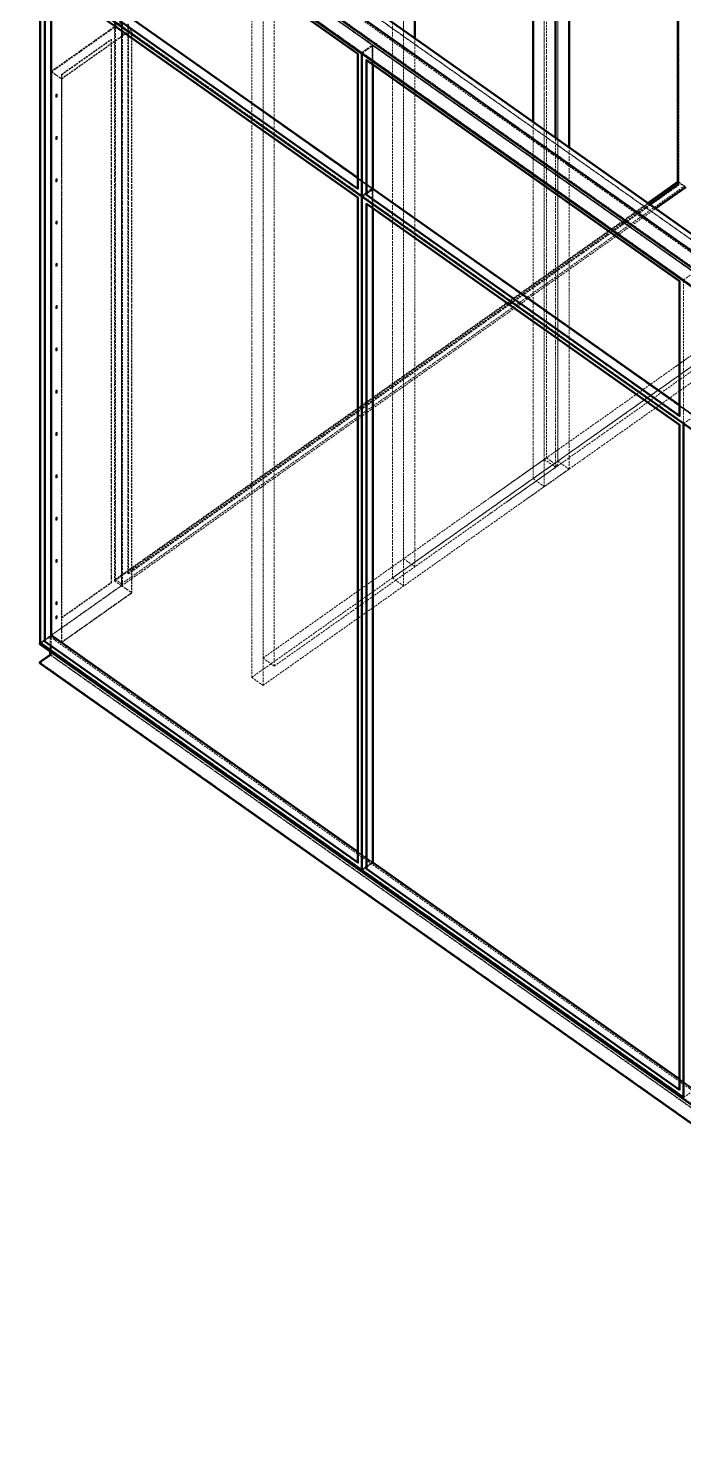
# Model space of a CAD drawing. Header units: millimetres. Extents: x 909 to 14018, y 345 to 10005.
# Drawn here: x 1117 to 2348, y 1130 to 3801 of the extents above; entities that cross this region are included whole.
import ezdxf

# ---------------------------------------------------------------- set-up
doc = ezdxf.new("R2010")
doc.units = ezdxf.units.MM
doc.linetypes.add('Hidden', pattern=[15, 5, -3, 5, -2])
for name, color, linetype, lineweight in [('Default', 7, 'Continuous', 50), ('Edges', 7, 'Hidden', 15), ('HiddenEdges', 2, 'Hidden', 15), ('HiddenSilhouettes', 2, 'Hidden', 15), ('HiddenWires', 7, 'Hidden', 15), ('Silhouettes', 7, 'Continuous', 50)]:
    doc.layers.add(name, color=color, linetype=linetype, lineweight=lineweight)

# ---------------------------------------------------------------- blocks, each defined once
blk = doc.blocks.new('Isometric')
at = {"layer": 'Edges'}
for points in [[(-689.4, 454), (-689.4, 1396.1)], [(-2319.3, 1377.4), (-70.7, -212.6)], [(-2267, 1377.4), (-70.7, -175.6)], [(-2236.7, -692.9), (-2236.7, 720.5)], [(-1472.9, 428.8), (-1472.1, 429.4)], [(-1472.9, 428.8), (-688, -126.2)], [(-760, 404.1), (-689.4, 454)], [(-2278.2, -686.6), (-2261.9, -675.1)], [(-2291, -695.3), (495, -2665.3)], [(-2279, -691.2), (-2278.2, -690.6)], [(-2279, -691.2), (-1494.1, -1246.2)], [(-2264.9, -724.2), (495, -2675.7)], [(-1472.9, -1261.2), (-1472.1, -1260.6)], [(-1472.9, -1261.2), (-688, -1816.2)]]:
    blk.add_lwpolyline(points, dxfattribs=at)
for points in [[(-2319.3, 1424.8, 0), (-70.7, -165.2, 0)], [(-992.8, 568.7, 0), (-992.8, 1181.6, 0)], [(-1026.4, 592.4, 0), (-1026.4, 1157.9, 0)], [(-2279, 998.8, 0), (-1494.1, 443.8, 0)], [(-2279, -691.2, 0), (-2279, 977.6, 0)], [(-1378.9, 841.7, 0), (-1378.9, 908.6, 0)], [(-1456.6, 881.7, 0), (-650.5, 311.7, 0)], [(-1472.9, 428.8, 0), (-1472.9, 768.2, 0)], [(-2261.9, 738.3, 0), (-2236.7, 720.5, 0)], [(-1472.1, 433.4, 0), (-1455.8, 444.9, 0)], [(-691.6, 455.5, 0), (-689.4, 454, 0)], [(-1472.9, -1261.2, 0), (-1472.9, 407.6, 0)], [(-677.4, -144.3, 0), (-677.4, 214.3, 0)], [(-2291, -742.7, 0), (495, -2712.7, 0)], [(-1472.1, -1256.6, 0), (-1455.8, -1245.1, 0)]]:
    blk.add_polyline3d(points, dxfattribs=at)
at = {"layer": 'HiddenEdges'}
for points in [[(-2262.7, 1375.3), (-70.7, -174.7)], [(-2278.2, 1338.8), (-1493.3, 783.8)], [(-2262.7, -675.3), (-2262.7, 1014.7)], [(-2262.7, 1014.7), (-1456.6, 444.7)], [(-2261.9, -675.6), (-2261.9, 1014.4)], [(-1731.4, -800.6), (-1731.4, 1023.7)], [(-2278.2, 978.2), (-1493.3, 423.2)], [(-2101.5, -535), (-2101.5, 874.9)], [(-2086, -550.7), (-2086, 861.9)], [(-2070.4, -519.5), (-2070.4, 859.4)], [(-1454.9, 880.8), (-650.5, 312)], [(-1435.4, 880.8), (-650.5, 325.8)], [(-2236.7, 720.5), (-2059.9, 845.5)], [(-2236.7, 731.3), (-2112, 819.5)], [(-2060.8, -568.5), (-2060.8, 844.1)], [(-1454.9, 854.8), (-650.5, 286)], [(-1378.9, -551.3), (-1378.9, 841.7)], [(-1494.1, 783.2), (-1493.3, 783.8)], [(-1456.6, 804.5), (-650.5, 234.5)], [(-1455.8, 803.9), (-651.4, 235.1)], [(-1472.1, 768.8), (-687.2, 213.8)], [(-2262.7, 738.9), (-2261.9, 738.3)], [(-2236.7, -630.9), (-2236.7, 731.3)], [(-2236.7, 731.3), (-2235.9, 730.7)], [(-2250.7, 679.4), (-2250.7, 675.8)], [(-2250.5, 680.2), (-2250, 681.1)], [(-2250, 681.1), (-2249.3, 681.8)], [(-2249.3, 681.8), (-2248.6, 682.1)], [(-2249.3, 681.8), (-2248.5, 681.2)], [(-2248.6, 682.1), (-2248.1, 682)], [(-2248.6, 682.1), (-2247.8, 681.5)], [(-2247.2, 681.4), (-2247, 680.8)], [(-2247.2, 676.4), (-2247, 677.2)], [(-2247, 677.2), (-2247, 678.7)], [(-2250.7, 675.8), (-2250.5, 675.3)], [(-2250, 675.1), (-2249.2, 674.5)], [(-2249.3, 675.4), (-2248.5, 674.8)], [(-2249.2, 674.5), (-2248.5, 674.8)], [(-2248.5, 674.8), (-2247.8, 675.5)], [(-2247.8, 675.5), (-2247.2, 676.4)], [(-2250.7, 573.3), (-2250.7, 569.8)], [(-2250.5, 574.2), (-2250, 575)], [(-2250, 575), (-2249.3, 575.7)], [(-2249.3, 575.7), (-2248.6, 576)], [(-2249.3, 575.7), (-2248.5, 575.1)], [(-2248.6, 576), (-2247.8, 575.4)], [(-2247.8, 569.5), (-2247.2, 570.3)], [(-2247.2, 575.3), (-2247, 574.7)], [(-2247.2, 570.3), (-2247, 571.2)], [(-2247, 574.7), (-2247, 571.2)], [(-2250.7, 569.8), (-2250.5, 569.2)], [(-2250, 569.1), (-2249.2, 568.5)], [(-2249.7, 568.6), (-2249.2, 568.5)], [(-2249.3, 569.4), (-2248.5, 568.8)], [(-2249.2, 568.5), (-2248.5, 568.8)], [(-2248.5, 568.8), (-2247.8, 569.5)], [(-992.8, -250.1), (-992.8, 568.7)], [(-2250.7, 467.3), (-2250.7, 463.7)], [(-2250.7, 463.7), (-2250.5, 463.1)], [(-2250.5, 468.1), (-2250, 469)], [(-2249.3, 469.7), (-2248.6, 470)], [(-2249.3, 469.7), (-2248.5, 469.1)], [(-2249.3, 463.3), (-2248.5, 462.7)], [(-2248.6, 470), (-2247.8, 469.4)], [(-2248.5, 462.7), (-2247.8, 463.4)], [(-2247.2, 469.2), (-2247, 468.7)], [(-2247.2, 464.3), (-2247, 465.1)], [(-2247, 468.7), (-2247, 465.1)], [(-2249.7, 462.5), (-2249.2, 462.4)], [(-2249.2, 462.4), (-2248.5, 462.7)], [(-2103.6, -538.7), (-689.4, 461.3)], [(-1457.5, -1243.9), (-1457.5, 444.4)], [(-1456.6, 443.8), (-1455.8, 444.4)], [(-1455.8, -1245.6), (-1455.8, 444.4)], [(-1455.8, 444.4), (-649.7, -125.6)], [(-691.6, 462), (-676, 451)], [(-689.4, 461.3), (-671.8, 448.8)], [(-2068.3, -521), (-760, 404.1)], [(-1494.1, 422.6), (-1493.3, 423.2)], [(-1493.3, -1245.6), (-1493.3, 423.2)], [(-1481.8, 424.8), (-677.4, -144)], [(-2250.7, 361.2), (-2250.7, 357.7)], [(-2250.7, 357.7), (-2250.5, 357.1)], [(-2250.5, 362), (-2250, 362.9)], [(-2250, 356.9), (-2249.2, 356.3)], [(-2249.3, 363.6), (-2248.6, 363.9)], [(-2249.3, 363.6), (-2248.5, 363)], [(-2249.3, 357.2), (-2248.5, 356.6)], [(-2248.6, 363.9), (-2247.8, 363.3)], [(-2248.6, 363.9), (-2248.1, 363.8)], [(-2248.5, 356.6), (-2247.8, 357.3)], [(-2247.2, 363.2), (-2247, 362.6)], [(-2247.2, 358.2), (-2247, 359.1)], [(-2247, 362.6), (-2247, 359.1)], [(-2250.7, 255.1), (-2250.7, 251.6)], [(-2250.7, 251.6), (-2250.5, 251)], [(-2250.5, 256), (-2250, 256.8)], [(-2250, 250.9), (-2249.2, 250.3)], [(-2249.7, 250.4), (-2249.2, 250.3)], [(-2249.3, 257.5), (-2248.6, 257.8)], [(-2249.3, 257.5), (-2248.5, 256.9)], [(-2249.3, 251.2), (-2248.5, 250.6)], [(-2249.2, 250.3), (-2248.5, 250.6)], [(-2248.6, 257.8), (-2247.8, 257.2)], [(-2248.6, 257.8), (-2248.1, 257.7)], [(-2248.5, 250.6), (-2247.8, 251.3)], [(-2247.8, 251.3), (-2247.2, 252.1)], [(-2247.2, 252.1), (-2247, 253)], [(-2247, 256.5), (-2247, 254.5)], [(-688, 213.2), (-687.2, 213.8)], [(-677.4, 216.3), (-97.6, -193.7)], [(-2250.7, 149.1), (-2250.7, 145.5)], [(-2250.5, 149.9), (-2250, 150.8)], [(-2250, 144.8), (-2249.2, 144.2)], [(-2249.7, 144.3), (-2249.2, 144.2)], [(-2249.3, 151.5), (-2248.6, 151.8)], [(-2249.3, 151.5), (-2248.5, 150.9)], [(-2249.3, 145.1), (-2248.5, 144.5)], [(-2249.2, 144.2), (-2248.5, 144.5)], [(-2248.6, 151.8), (-2247.8, 151.2)], [(-2248.5, 144.5), (-2247.8, 145.2)], [(-2247.8, 145.2), (-2247.2, 146.1)], [(-2247.2, 151), (-2247, 150.5)], [(-2247.2, 146.1), (-2247, 146.9)], [(-2247, 150.5), (-2247, 146.9)], [(-2250.7, 43), (-2250.7, 39.5)], [(-2250.7, 39.5), (-2250.5, 38.9)], [(-2250.5, 43.8), (-2250, 44.7)], [(-2250.5, 43.8), (-2249.7, 43.2)], [(-2250, 44.7), (-2249.2, 44.1)], [(-2250, 38.7), (-2249.2, 38.1)], [(-2249.3, 45.4), (-2248.6, 45.7)], [(-2249.2, 38.1), (-2248.5, 38.4)], [(-2248.6, 45.7), (-2247.8, 45.1)], [(-2248.6, 45.7), (-2248.1, 45.6)], [(-2248.6, 39.7), (-2247.8, 39.1)], [(-2248.5, 38.4), (-2247.8, 39.1)], [(-2248.1, 40.6), (-2247.2, 40)], [(-2247.8, 39.1), (-2247.2, 40)], [(-2247.2, 45), (-2247, 44.4)], [(-2247.2, 40), (-2247, 40.9)], [(-2247, 44.4), (-2247, 40.9)], [(-2250.7, -63.1), (-2250.7, -66.6)], [(-2250.7, -66.6), (-2250.5, -67.2)], [(-2250.5, -62.2), (-2250, -61.4)], [(-2250.5, -62.2), (-2249.7, -62.8)], [(-2250, -61.4), (-2249.2, -62)], [(-2250, -67.3), (-2249.2, -67.9)], [(-2249.3, -60.7), (-2248.6, -60.4)], [(-2249.2, -67.9), (-2248.5, -67.6)], [(-2248.6, -60.4), (-2247.8, -61)], [(-2248.6, -66.3), (-2247.8, -66.9)], [(-2248.5, -67.6), (-2247.8, -66.9)], [(-2248.1, -65.5), (-2247.2, -66.1)], [(-2247.8, -66.9), (-2247.2, -66.1)], [(-2247.2, -61.1), (-2247, -61.7)], [(-2247.2, -66.1), (-2247, -65.2)], [(-2247, -61.7), (-2247, -65.2)], [(-2250.7, -169.1), (-2250.7, -172.7)], [(-2250.7, -172.7), (-2250.5, -173.3)], [(-2250.5, -168.3), (-2250, -167.4)], [(-2250.5, -168.3), (-2249.7, -168.9)], [(-2250, -167.4), (-2249.2, -168)], [(-2250, -173.4), (-2249.2, -174)], [(-2249.3, -166.7), (-2248.6, -166.4)], [(-2249.2, -174), (-2248.5, -173.7)], [(-2248.6, -166.4), (-2247.8, -167)], [(-2248.6, -172.4), (-2247.8, -173)], [(-2248.5, -173.7), (-2247.8, -173)], [(-2248.1, -171.5), (-2247.2, -172.1)], [(-2247.8, -173), (-2247.2, -172.1)], [(-2247.2, -167.2), (-2247, -167.7)], [(-2247.2, -172.1), (-2247, -171.3)], [(-2247, -171.3), (-2247, -167.7)], [(-1159.7, -368.1), (-869.7, -163.1)], [(-1759.6, -780.6), (-992.8, -238.3)], [(-1021.1, -230.1), (-992.8, -250.1)], [(-2250.7, -275.2), (-2250.7, -278.7)], [(-2250.5, -274.4), (-2250, -273.5)], [(-2250.5, -274.4), (-2249.7, -275)], [(-2250, -273.5), (-2249.2, -274.1)], [(-2250, -279.5), (-2249.2, -280.1)], [(-2249.3, -272.8), (-2248.6, -272.5)], [(-2249.2, -280.1), (-2248.5, -279.8)], [(-2248.6, -272.5), (-2247.8, -273.1)], [(-2248.6, -278.5), (-2247.8, -279.1)], [(-2248.5, -279.8), (-2247.8, -279.1)], [(-2248.1, -277.6), (-2247.2, -278.2)], [(-2247.8, -279.1), (-2247.2, -278.2)], [(-2247.2, -273.2), (-2247, -273.8)], [(-2247.2, -278.2), (-2247, -277.3)], [(-2247, -273.8), (-2247, -277.3)], [(-1119.1, -339.4), (-992.8, -250.1)], [(-2250.7, -381.3), (-2250.7, -384.8)], [(-2250.7, -384.8), (-2250.5, -385.4)], [(-2250.5, -380.4), (-2250, -379.6)], [(-2250.5, -380.4), (-2249.7, -381)], [(-2250, -385.5), (-2249.2, -386.1)], [(-2249.3, -378.9), (-2248.6, -378.6)], [(-2249.3, -385.2), (-2248.5, -385.8)], [(-2248.6, -378.6), (-2248.1, -378.7)], [(-2248.6, -378.6), (-2247.8, -379.2)], [(-2248.5, -385.8), (-2247.8, -385.1)], [(-2247.8, -385.1), (-2247.2, -384.3)], [(-2247.2, -379.3), (-2247, -379.9)], [(-2247.2, -384.3), (-2247, -383.4)], [(-2247, -379.9), (-2247, -383.4)], [(-1703.1, -752.3), (-1159.7, -368.1)], [(-2250.7, -487.3), (-2250.7, -490.9)], [(-2250.7, -490.9), (-2250.5, -491.4)], [(-2250.5, -486.5), (-2250, -485.6)], [(-2250.5, -486.5), (-2249.7, -487.1)], [(-2249.3, -484.9), (-2248.6, -484.6)], [(-2249.2, -492.2), (-2248.5, -491.9)], [(-2248.6, -484.6), (-2247.8, -485.2)], [(-2248.1, -489.7), (-2247.2, -490.3)], [(-2247.2, -490.3), (-2247, -489.5)], [(-2247, -485.9), (-2247, -489.5)], [(-2261, -674.5), (-2086, -550.7)], [(-2235.9, -631.5), (-2111.1, -543.3)], [(-2235.9, -692.3), (-2060.8, -568.5)], [(-2086, -550.7), (-2060.8, -568.5)], [(-2250.7, -593.4), (-2250.7, -596.9)], [(-2250.7, -596.9), (-2250.5, -597.5)], [(-2250.5, -592.6), (-2250, -591.7)], [(-2250, -591.7), (-2249.3, -591)], [(-2249.3, -591), (-2248.6, -590.7)], [(-2249.3, -597.4), (-2248.5, -598)], [(-2249.2, -598.3), (-2248.5, -598)], [(-2248.6, -590.7), (-2248.1, -590.8)], [(-2248.5, -598), (-2247.8, -597.3)], [(-2247.2, -596.4), (-2247, -595.5)], [(-2247, -595.5), (-2247, -592)], [(-2250.7, -628.8), (-2250.7, -632.3)], [(-2250.7, -632.3), (-2250.5, -632.9)], [(-2250.5, -627.9), (-2250, -627)], [(-2250, -627), (-2249.2, -627.6)], [(-2249.7, -633.5), (-2249.2, -633.6)], [(-2249.2, -633.6), (-2248.5, -633.3)], [(-2248.5, -633.3), (-2247.8, -632.6)], [(-2248.1, -631.1), (-2247.2, -631.7)], [(-2247.8, -632.6), (-2247.2, -631.7)], [(-2247.2, -631.7), (-2247, -630.9)], [(-2247, -627.4), (-2247, -630.9)], [(-2262.7, -676.2), (-2261.9, -675.6)], [(-2261.9, -675.6), (-1455.8, -1245.6)], [(-2291, -697.4), (-2264.9, -678.9)], [(-2287.9, -693.5), (-2278.2, -686.6)], [(-2291, -744.8), (-2262.7, -724.8)], [(-2262.7, -724.8), (495, -2674.8)], [(-1456.6, -1245.3), (-650.5, -1815.3)], [(-1456.6, -1246.2), (-1455.8, -1245.6)]]:
    blk.add_lwpolyline(points, dxfattribs=at)
for points in [[(-689.4, 461.3, 0), (-689.4, 1875.6, 0)], [(-992.8, -238.3, 0), (-992.8, 1586, 0)], [(-1026.4, -233.8, 0), (-1026.4, 1534, 0)], [(-2289.6, 1356.3, 0), (-1483.5, 786.3, 0)], [(-2287.9, 1355.5, 0), (-1483.5, 786.7, 0)], [(-2262.7, 1374.5, 0), (-1456.6, 804.5, 0)], [(-2261.9, 1373.9, 0), (-1457.5, 805.1, 0)], [(-1378.9, -483.1, 0), (-1378.9, 1284.7, 0)], [(-1731.4, -732.3, 0), (-1731.4, 1035.5, 0)], [(-2262.7, 1013.8, 0), (-1456.6, 443.8, 0)], [(-2261.9, 1013.2, 0), (-1457.5, 444.4, 0)], [(-2287.9, 994.8, 0), (-1483.5, 426, 0)], [(-2086, -550.3, 0), (-2086, 863.9, 0)], [(-2086, -546, 0), (-2086, 863.9, 0)], [(-2111.1, -543.3, 0), (-2111.1, 818.9, 0)], [(-1493.3, 444.4, 0), (-1493.3, 783.8, 0)], [(-1483.5, 786.7, 0), (-1457.5, 805.1, 0)], [(-1483.5, 427.7, 0), (-1483.5, 786.7, 0)], [(-1483.5, 786.3, 0), (-677.4, 216.3, 0)], [(-1481.8, 785.5, 0), (-677.4, 216.7, 0)], [(-1457.5, 446.1, 0), (-1457.5, 805.1, 0)], [(-1456.6, 444.7, 0), (-1456.6, 805.3, 0)], [(-1456.6, 443.8, 0), (-1456.6, 804.5, 0)], [(-2261, 738.1, 0), (-2235.9, 720.3, 0)], [(-2250.7, 679.4, 0), (-2250.5, 680.2, 0)], [(-2247, 680.8, 0), (-2247, 678.7, 0)], [(-2249.7, 674.7, 0), (-2249.2, 674.5, 0)], [(-2250.7, 573.3, 0), (-2250.5, 574.2, 0)], [(-2248.6, 576, 0), (-2248.1, 575.9, 0)], [(-1026.4, -302.1, 0), (-1026.4, 592.4, 0)], [(-2250.7, 467.3, 0), (-2250.5, 468.1, 0)], [(-2250, 469, 0), (-2249.3, 469.7, 0)], [(-2248.6, 470, 0), (-2248.1, 469.8, 0)], [(-2247.8, 463.4, 0), (-2247.2, 464.3, 0)], [(-2250, 463, 0), (-2249.2, 462.4, 0)], [(-1483.5, 426, 0), (-1457.5, 444.4, 0)], [(-1481.8, 426.5, 0), (-1472.1, 433.4, 0)], [(-1456.6, 444.7, 0), (-650.5, -125.3, 0)], [(-1455.8, 443.2, 0), (-651.4, -125.6, 0)], [(-1483.5, -1262.3, 0), (-1483.5, 426, 0)], [(-1472.1, 408.2, 0), (-687.2, -146.8, 0)], [(-2250.7, 361.2, 0), (-2250.5, 362, 0)], [(-2250, 362.9, 0), (-2249.3, 363.6, 0)], [(-2249.7, 356.5, 0), (-2249.2, 356.3, 0)], [(-2249.2, 356.3, 0), (-2248.5, 356.6, 0)], [(-2247.8, 357.3, 0), (-2247.2, 358.2, 0)], [(-2250.7, 255.1, 0), (-2250.5, 256, 0)], [(-2250, 256.8, 0), (-2249.3, 257.5, 0)], [(-2247.2, 257.1, 0), (-2247, 256.5, 0)], [(-2247, 253, 0), (-2247, 254.5, 0)], [(-1054.6, -282.1, 0), (-287.8, 260.2, 0)], [(-687.2, -125.6, 0), (-687.2, 213.8, 0)], [(-677.4, 214.3, 0), (-677.4, 216.3, 0)], [(-2250.7, 149.1, 0), (-2250.5, 149.9, 0)], [(-2250.7, 145.5, 0), (-2250.5, 144.9, 0)], [(-2250, 150.8, 0), (-2249.3, 151.5, 0)], [(-2248.6, 151.8, 0), (-2248.1, 151.6, 0)], [(-869.7, -163.1, 0), (-413.9, 159.3, 0)], [(-2250.7, 43, 0), (-2250.5, 43.8, 0)], [(-2250, 44.7, 0), (-2249.3, 45.4, 0)], [(-2249.7, 38.3, 0), (-2249.2, 38.1, 0)], [(-1407.1, -531.3, 0), (-640.3, 10.9, 0)], [(-2250.7, -63.1, 0), (-2250.5, -62.2, 0)], [(-2250, -61.4, 0), (-2249.3, -60.7, 0)], [(-2249.7, -67.8, 0), (-2249.2, -67.9, 0)], [(-2248.6, -60.4, 0), (-2248.1, -60.5, 0)], [(-2250.7, -169.1, 0), (-2250.5, -168.3, 0)], [(-2250, -167.4, 0), (-2249.3, -166.7, 0)], [(-2249.7, -173.9, 0), (-2249.2, -174, 0)], [(-2248.6, -166.4, 0), (-2248.1, -166.6, 0)], [(-688, -147.4, 0), (-687.2, -146.8, 0)], [(-687.2, -1815.6, 0), (-687.2, -146.8, 0)], [(-992.8, -238.3, 0), (-964.5, -258.3, 0)], [(-2250.7, -275.2, 0), (-2250.5, -274.4, 0)], [(-2250.7, -278.7, 0), (-2250.5, -279.3, 0)], [(-2250, -273.5, 0), (-2249.3, -272.8, 0)], [(-2249.7, -279.9, 0), (-2249.2, -280.1, 0)], [(-2248.6, -272.5, 0), (-2248.1, -272.6, 0)], [(-2250.7, -381.3, 0), (-2250.5, -380.4, 0)], [(-2250, -379.6, 0), (-2249.3, -378.9, 0)], [(-2249.7, -386, 0), (-2249.2, -386.1, 0)], [(-2249.3, -378.9, 0), (-2248.5, -379.5, 0)], [(-2249.2, -386.1, 0), (-2248.5, -385.8, 0)], [(-2250.7, -487.3, 0), (-2250.5, -486.5, 0)], [(-2250, -485.6, 0), (-2249.3, -484.9, 0)], [(-2249.7, -492, 0), (-2249.2, -492.2, 0)], [(-2248.6, -484.6, 0), (-2248.1, -484.8, 0)], [(-2248.5, -491.9, 0), (-2247.8, -491.2, 0)], [(-2247.8, -491.2, 0), (-2247.2, -490.3, 0)], [(-2247.2, -485.4, 0), (-2247, -485.9, 0)], [(-2086, -551.2, 0), (-2086, -509, 0)], [(-2262.7, -675.3, 0), (-2086, -550.3, 0)], [(-2112, -542.7, 0), (-2111.1, -543.3, 0)], [(-2086, -550.3, 0), (-2059.9, -568.7, 0)], [(-2250.7, -593.4, 0), (-2250.5, -592.6, 0)], [(-2249.7, -598.1, 0), (-2249.2, -598.3, 0)], [(-2249.3, -591, 0), (-2248.5, -591.6, 0)], [(-2247.8, -597.3, 0), (-2247.2, -596.4, 0)], [(-2247.2, -591.4, 0), (-2247, -592, 0)], [(-2250.7, -628.8, 0), (-2250.5, -627.9, 0)], [(-2250, -627, 0), (-2249.3, -626.3, 0)], [(-2250, -633, 0), (-2249.2, -633.6, 0)], [(-2249.3, -626.3, 0), (-2248.6, -626, 0)], [(-2248.6, -626, 0), (-2248.1, -626.2, 0)], [(-2247.2, -626.8, 0), (-2247, -627.4, 0)], [(-2262.7, -724.8, 0), (-2262.7, -675.3, 0)], [(-2236.7, -693.7, 0), (-2236.7, -692.9, 0)], [(-1456.6, -1246.2, 0), (-1456.6, -1187.7, 0)], [(-1455.8, -1245.6, 0), (-649.7, -1815.6, 0)], [(-1481.8, -1263.5, 0), (-1472.1, -1256.6, 0)]]:
    blk.add_polyline3d(points, dxfattribs=at)
at = {"layer": 'HiddenSilhouettes'}
for points in [[(-2267, 1422.7), (-70.7, -130.3)], [(-2262.7, -676.2), (-2262.7, 1013.8)], [(-2261.9, 1014.4), (-1455.8, 444.4)], [(-2287.9, 996.5), (-1483.5, 427.7)], [(-2262.7, 738.9), (-2086, 863.9)], [(-2261, 738.1), (-2086, 861.9)], [(-2086, 861.9), (-2060.8, 844.1)], [(-2068.3, -521), (-2068.3, 857.9)], [(-1407.1, -531.3), (-1407.1, 861.7)], [(-2112, -542.7), (-2112, 819.5)], [(-2112, 819.5), (-2111.1, 818.9)], [(-2059.9, -568.7), (-2059.9, 845.5)], [(-1350.6, -503.1), (-1350.6, 821.7)], [(-2235.9, 730.7), (-2111.1, 818.9)], [(-1481.8, 785.5), (-1455.8, 803.9)], [(-1456.6, 804.5), (-1455.8, 805.1)], [(-1455.8, 805.1), (-649.7, 235.1)], [(-1472.9, 768.2), (-1472.1, 768.8)], [(-2261, -674.5), (-2261, 738.1)], [(-2249.9, 678.8), (-2249.7, 679.6)], [(-2249.9, 678.7), (-2249.9, 675.2)], [(-2249.7, 679.6), (-2249.2, 680.5)], [(-2249.2, 680.5), (-2248.5, 681.2)], [(-2248.5, 681.2), (-2247.8, 681.5)], [(-2248.1, 682), (-2247.2, 681.4)], [(-2248.1, 677), (-2247.9, 677.8)], [(-2247.9, 681.4), (-2247.9, 678.7)], [(-2247.9, 677.8), (-2247.9, 678.7)], [(-2247.8, 681.5), (-2247.2, 681.4)], [(-2250.5, 675.3), (-2250, 675.1)], [(-2250.5, 675.3), (-2249.7, 674.7)], [(-2250, 675.1), (-2249.3, 675.4)], [(-2249.9, 675.2), (-2249.7, 674.7)], [(-2249.3, 675.4), (-2248.6, 676.1)], [(-1054.6, -282.1), (-1054.6, 612.4)], [(-2249.9, 572.7), (-2249.7, 573.6)], [(-2249.9, 572.7), (-2249.9, 569.2)], [(-2249.3, 569.4), (-2248.6, 570.1)], [(-2249.2, 574.4), (-2248.5, 575.1)], [(-2248.6, 570.1), (-2248.1, 570.9)], [(-2248.5, 575.1), (-2247.8, 575.4)], [(-2248.1, 575.9), (-2247.2, 575.3)], [(-2248.1, 575.9), (-2247.9, 575.3)], [(-2248.1, 570.9), (-2247.9, 571.8)], [(-2247.9, 575.3), (-2247.9, 571.8)], [(-2247.8, 575.4), (-2247.2, 575.3)], [(-998.1, -253.8), (-998.1, 572.4)], [(-2250.5, 569.2), (-2250, 569.1)], [(-2250.5, 569.2), (-2249.7, 568.6)], [(-2250, 569.1), (-2249.3, 569.4)], [(-2250.5, 463.1), (-2250, 463)], [(-2250.5, 463.1), (-2249.7, 462.5)], [(-2250, 463), (-2249.3, 463.3)], [(-2249.9, 466.7), (-2249.7, 467.5)], [(-2249.9, 466.7), (-2249.9, 463.1)], [(-2249.9, 463.1), (-2249.7, 462.5)], [(-2249.7, 467.5), (-2249.2, 468.4)], [(-2249.3, 463.3), (-2248.6, 464)], [(-2249.2, 468.4), (-2248.5, 469.1)], [(-2248.6, 464), (-2248.1, 464.9)], [(-2248.5, 469.1), (-2247.8, 469.4)], [(-2248.1, 469.8), (-2247.9, 469.3)], [(-2248.1, 469.8), (-2247.2, 469.2)], [(-2248.1, 464.9), (-2247.9, 465.7)], [(-2247.9, 469.3), (-2247.9, 465.7)], [(-1494.1, 472), (-1457.5, 446.1)], [(-2086, -546), (-676, 451)], [(-1494.1, 445), (-1493.3, 444.4)], [(-1494.1, 443.8), (-1493.3, 444.4)], [(-1483.5, 425.7), (-1456.6, 444.7)], [(-1481.8, 424.8), (-1455.8, 443.2)], [(-1456.6, -1245.3), (-1456.6, 444.7)], [(-1456.6, 443.8), (-650.5, -126.2)], [(-1739.5, -306.2), (-747.5, 395.3)], [(-1481.8, 426.5), (-677.4, -142.3)], [(-1481.8, -1263.5), (-1481.8, 424.8)], [(-1472.9, 407.6), (-1472.1, 408.2)], [(-2250.5, 357.1), (-2249.7, 356.5)], [(-2250, 356.9), (-2249.3, 357.2)], [(-2249.9, 360.6), (-2249.7, 361.4)], [(-2249.9, 360.6), (-2249.9, 357.1)], [(-2249.9, 357.1), (-2249.7, 356.5)], [(-2249.7, 361.4), (-2249.2, 362.3)], [(-2249.3, 357.2), (-2248.6, 357.9)], [(-2249.2, 362.3), (-2248.5, 363)], [(-2248.6, 357.9), (-2248.1, 358.8)], [(-2248.5, 363), (-2247.8, 363.3)], [(-2248.1, 363.8), (-2247.9, 363.2)], [(-2248.1, 363.8), (-2247.2, 363.2)], [(-2248.1, 358.8), (-2247.9, 359.7)], [(-2247.9, 363.2), (-2247.9, 359.7)], [(-2247.8, 363.3), (-2247.2, 363.2)], [(-2250.5, 251), (-2250, 250.9)], [(-2250.5, 251), (-2249.7, 250.4)], [(-2250, 250.9), (-2249.3, 251.2)], [(-2249.9, 254.5), (-2249.9, 254.5)], [(-2249.9, 254.5), (-2249.9, 251)], [(-2249.9, 251), (-2249.7, 250.4)], [(-2249.7, 255.4), (-2249.2, 256.2)], [(-2249.3, 251.2), (-2248.6, 251.9)], [(-2249.2, 256.2), (-2248.5, 256.9)], [(-2248.6, 251.9), (-2248.1, 252.7)], [(-2248.5, 256.9), (-2247.8, 257.2)], [(-2248.1, 257.7), (-2247.2, 257.1)], [(-2248.1, 252.7), (-2247.9, 253.6)], [(-2247.9, 257.1), (-2247.9, 254.5)], [(-2247.9, 253.6), (-2247.9, 254.5)], [(-2247.8, 257.2), (-2247.2, 257.1)], [(-677.4, 216.3), (-650.5, 235.3)], [(-869.7, -123.1), (-442.1, 179.3)], [(-2250.5, 144.9), (-2249.7, 144.3)], [(-2250.5, 144.9), (-2250, 144.8)], [(-2250, 144.8), (-2249.3, 145.1)], [(-2249.9, 148.5), (-2249.9, 144.9)], [(-2249.9, 144.9), (-2249.7, 144.3)], [(-2249.7, 149.3), (-2249.2, 150.2)], [(-2249.3, 145.1), (-2248.6, 145.8)], [(-2249.2, 150.2), (-2248.5, 150.9)], [(-2248.6, 145.8), (-2248.1, 146.7)], [(-2248.5, 150.9), (-2247.8, 151.2)], [(-2248.1, 151.6), (-2247.2, 151)], [(-2248.1, 151.6), (-2247.9, 151.1)], [(-2248.1, 146.7), (-2247.9, 147.5)], [(-2247.9, 151.1), (-2247.9, 147.5)], [(-869.7, -191.3), (-393.9, 145.2)], [(-2250.5, 38.9), (-2249.7, 38.3)], [(-2250, 38.7), (-2249.3, 39)], [(-2249.9, 42.4), (-2249.9, 38.9)], [(-2249.9, 38.9), (-2249.7, 38.3)], [(-2249.7, 43.2), (-2249.2, 44.1)], [(-2249.3, 39), (-2248.6, 39.7)], [(-2249.2, 44.1), (-2248.5, 44.8)], [(-2248.6, 39.7), (-2248.1, 40.6)], [(-2248.5, 44.8), (-2247.8, 45.1)], [(-2248.1, 45.6), (-2247.9, 45)], [(-2248.1, 45.6), (-2247.2, 45)], [(-2248.1, 40.6), (-2247.9, 41.5)], [(-2247.9, 45), (-2247.9, 41.5)], [(-2250.5, -67.2), (-2249.7, -67.8)], [(-2250, -67.3), (-2249.3, -67)], [(-2249.9, -63.7), (-2249.9, -67.2)], [(-2249.9, -67.2), (-2249.7, -67.8)], [(-2249.7, -62.8), (-2249.2, -62)], [(-2249.3, -67), (-2248.6, -66.3)], [(-2248.6, -66.3), (-2248.1, -65.5)], [(-2248.5, -61.3), (-2247.8, -61)], [(-2248.1, -60.5), (-2247.9, -61.1)], [(-2248.1, -60.5), (-2247.2, -61.1)], [(-2248.1, -65.5), (-2247.9, -64.6)], [(-2247.9, -61.1), (-2247.9, -64.6)], [(-688, -98), (-651.4, -123.9)], [(-688, -125), (-687.2, -125.6)], [(-688, -126.2), (-687.2, -125.6)], [(-2250.5, -173.3), (-2249.7, -173.9)], [(-2250.5, -173.3), (-2250, -173.4)], [(-2250, -173.4), (-2249.3, -173.1)], [(-2249.9, -169.7), (-2249.9, -173.3)], [(-2249.9, -173.3), (-2249.7, -173.9)], [(-2249.7, -168.9), (-2249.2, -168)], [(-2249.3, -173.1), (-2248.6, -172.4)], [(-2248.6, -172.4), (-2248.1, -171.5)], [(-2248.5, -167.3), (-2247.8, -167)], [(-2248.1, -166.6), (-2247.2, -167.2)], [(-2248.1, -166.6), (-2247.9, -167.1)], [(-2248.1, -171.5), (-2247.9, -170.7)], [(-2247.9, -167.1), (-2247.9, -169.7)], [(-2247.9, -170.7), (-2247.9, -169.7)], [(-1159.7, -396.3), (-869.7, -191.3)], [(-1159.7, -328.1), (-1021.1, -230.1)], [(-2250.5, -279.3), (-2250, -279.5)], [(-2250.5, -279.3), (-2249.7, -279.9)], [(-2250, -279.5), (-2249.3, -279.2)], [(-2249.9, -275.8), (-2249.9, -279.3)], [(-2249.9, -279.3), (-2249.7, -279.9)], [(-2249.7, -275), (-2249.2, -274.1)], [(-2249.3, -279.2), (-2248.6, -278.5)], [(-2248.6, -278.5), (-2248.1, -277.6)], [(-2248.5, -273.4), (-2247.8, -273.1)], [(-2248.1, -272.6), (-2247.2, -273.2)], [(-2248.1, -272.6), (-2247.9, -273.2)], [(-2248.1, -277.6), (-2247.9, -276.7)], [(-2247.9, -273.2), (-2247.9, -276.7)], [(-1079.1, -339.4), (-964.5, -258.3)], [(-1054.6, -282.1), (-1026.4, -302.1)], [(-1731.4, -732.3), (-1175.6, -339.4)], [(-2250.5, -385.4), (-2249.7, -386)], [(-2250, -385.5), (-2249.3, -385.2)], [(-2249.9, -381.9), (-2249.9, -385.4)], [(-2249.9, -385.4), (-2249.7, -386)], [(-2249.7, -381), (-2249.2, -380.2)], [(-2249.3, -385.2), (-2248.6, -384.5)], [(-2249.2, -380.2), (-2248.5, -379.5)], [(-2248.6, -384.5), (-2248.1, -383.7)], [(-2248.1, -378.7), (-2247.9, -379.3)], [(-2248.1, -378.7), (-2247.2, -379.3)], [(-2248.1, -383.7), (-2247.9, -382.8)], [(-2247.9, -379.3), (-2247.9, -382.8)], [(-1731.4, -800.6), (-1159.7, -396.3)], [(-2250.5, -491.4), (-2249.7, -492)], [(-2249.9, -487.9), (-2249.9, -491.5)], [(-2249.9, -491.5), (-2249.7, -492)], [(-2249.7, -487.1), (-2249.2, -486.2)], [(-2249.2, -486.2), (-2248.5, -485.5)], [(-2248.5, -485.5), (-2247.8, -485.2)], [(-2248.1, -484.8), (-2247.9, -485.3)], [(-2248.1, -484.8), (-2247.2, -485.4)], [(-2248.1, -489.7), (-2247.9, -488.9)], [(-2247.9, -485.3), (-2247.9, -488.9)], [(-2247.8, -485.2), (-2247.2, -485.4)], [(-2070.4, -519.5), (-2068.3, -521)], [(-1407.1, -531.3), (-1378.9, -551.3)], [(-2236.7, -630.9), (-2112, -542.7)], [(-2236.7, -693.7), (-2059.9, -568.7)], [(-2103.6, -538.7), (-2086, -551.2)], [(-2101.5, -535), (-2086, -546)], [(-2250.5, -597.5), (-2249.7, -598.1)], [(-2250.5, -597.5), (-2250, -597.7)], [(-2249.9, -594), (-2249.9, -597.5)], [(-2249.9, -597.5), (-2249.7, -598.1)], [(-2249.7, -593.2), (-2249.2, -592.3)], [(-2249.3, -597.4), (-2248.6, -596.7)], [(-2249.2, -592.3), (-2248.5, -591.6)], [(-2248.6, -596.7), (-2248.1, -595.8)], [(-2248.1, -590.8), (-2247.9, -591.4)], [(-2248.1, -590.8), (-2247.2, -591.4)], [(-2248.1, -595.8), (-2247.9, -594.9)], [(-2247.9, -591.4), (-2247.9, -593.9)], [(-2247.9, -594.9), (-2247.9, -593.9)], [(-2247.8, -591.3), (-2247.2, -591.4)], [(-2250.5, -632.9), (-2250, -633)], [(-2250.5, -632.9), (-2249.7, -633.5)], [(-2249.9, -629.4), (-2249.7, -628.5)], [(-2249.9, -629.4), (-2249.9, -632.9)], [(-2249.7, -628.5), (-2249.2, -627.6)], [(-2249.2, -627.6), (-2248.5, -626.9)], [(-2248.6, -632), (-2248.1, -631.1)], [(-2248.1, -626.2), (-2247.2, -626.8)], [(-2247.9, -626.8), (-2247.9, -630.3)], [(-2247.8, -626.6), (-2247.2, -626.8)], [(-2236.7, -630.9), (-2235.9, -631.5)], [(-2289.6, -694.3), (-2262.7, -675.3)], [(-2262.7, -675.3), (495, -2625.3)], [(-2261, -674.5), (-2235.9, -692.3)], [(-1731.4, -732.3), (-1703.1, -752.3)], [(-1759.6, -780.6), (-1731.4, -800.6)], [(-1494.1, -1218), (-1457.5, -1243.9)], [(-1494.1, -1245), (-1493.3, -1245.6)], [(-1494.1, -1246.2), (-1493.3, -1245.6)], [(-1483.5, -1262.3), (-1457.5, -1243.9)], [(-1483.5, -1264.3), (-1456.6, -1245.3)], [(-1456.6, -1246.2), (-650.5, -1816.2)], [(-688, -1788), (-651.4, -1813.9)], [(-688, -1816.2), (-687.2, -1815.6)], [(-677.4, -1834.3), (-650.5, -1815.3)]]:
    blk.add_lwpolyline(points, dxfattribs=at)
for points in [[(-1021.1, -230.1, 0), (-1021.1, 1537.7, 0)], [(-2262.7, 1375.3, 0), (-1456.6, 805.3, 0)], [(-2261.9, 1375.1, 0), (-1455.8, 805.1, 0)], [(-1759.6, -780.6, 0), (-1759.6, 1043.7, 0)], [(-1703.1, -752.3, 0), (-1703.1, 1015.5, 0)], [(-2287.9, -693.5, 0), (-2287.9, 994.8, 0)], [(-2103.6, -538.7, 0), (-2103.6, 875.6, 0)], [(-2086, 863.9, 0), (-2059.9, 845.5, 0)], [(-2235.9, 720.3, 0), (-2060.8, 844.1, 0)], [(-1483.5, 786.3, 0), (-1456.6, 805.3, 0)], [(-1483.5, 784.3, 0), (-1483.5, 786.3, 0)], [(-1481.8, 426.5, 0), (-1481.8, 785.5, 0)], [(-1456.6, 805.3, 0), (-650.5, 235.3, 0)], [(-1455.8, 763.5, 0), (-1455.8, 805.1, 0)], [(-1455.8, 756.1, 0), (-1455.8, 803.9, 0)], [(-1472.1, 767.6, 0), (-1472.1, 768.8, 0)], [(-2235.9, 678.7, 0), (-2235.9, 730.7, 0)], [(-2235.9, -692.3, 0), (-2235.9, 720.3, 0)], [(-2249.9, 678.7, 0), (-2249.9, 678.8, 0)], [(-2248.6, 676.1, 0), (-2248.1, 677, 0)], [(-2248.1, 682, 0), (-2247.9, 681.4, 0)], [(-2249.7, 573.6, 0), (-2249.2, 574.4, 0)], [(-2249.9, 569.2, 0), (-2249.7, 568.6, 0)], [(-964.5, -258.3, 0), (-964.5, 548.7, 0)], [(-1455.8, 444.4, 0), (-1455.8, 509, 0)], [(-2247.8, 469.4, 0), (-2247.2, 469.2, 0)], [(-1483.5, 427.7, 0), (-1457.5, 446.1, 0)], [(-1455.8, 395.5, 0), (-1455.8, 443.2, 0)], [(-2101.5, -535, 0), (-766.7, 408.8, 0)], [(-2070.4, -519.5, 0), (-762.2, 405.6, 0)], [(-1472.1, 407, 0), (-1472.1, 408.2, 0)], [(-2250.5, 357.1, 0), (-2250, 356.9, 0)], [(-2249.9, 254.5, 0), (-2249.7, 255.4, 0)], [(-2248.1, 257.7, 0), (-2247.9, 257.1, 0)], [(-2249.9, 148.5, 0), (-2249.7, 149.3, 0)], [(-2247.8, 151.2, 0), (-2247.2, 151, 0)], [(-2250.5, 38.9, 0), (-2250, 38.7, 0)], [(-2249.9, 42.4, 0), (-2249.7, 43.2, 0)], [(-2247.8, 45.1, 0), (-2247.2, 45, 0)], [(-695.7, 0, 0), (-668.6, 19.2, 0)], [(-2250.5, -67.2, 0), (-2250, -67.3, 0)], [(-2249.9, -63.7, 0), (-2249.7, -62.8, 0)], [(-2249.2, -62, 0), (-2248.5, -61.3, 0)], [(-2247.8, -61, 0), (-2247.2, -61.1, 0)], [(-1175.6, -339.4, 0), (-869.7, -123.1, 0)], [(-677.4, -144.3, 0), (-650.5, -125.3, 0)], [(-2249.9, -169.7, 0), (-2249.7, -168.9, 0)], [(-2249.2, -168, 0), (-2248.5, -167.3, 0)], [(-2247.8, -167, 0), (-2247.2, -167.2, 0)], [(-1026.4, -233.8, 0), (-998.1, -253.8, 0)], [(-2249.9, -275.8, 0), (-2249.7, -275, 0)], [(-2249.2, -274.1, 0), (-2248.5, -273.4, 0)], [(-2247.8, -273.1, 0), (-2247.2, -273.2, 0)], [(-2250.5, -385.4, 0), (-2250, -385.5, 0)], [(-2249.9, -381.9, 0), (-2249.7, -381, 0)], [(-2248.5, -379.5, 0), (-2247.8, -379.2, 0)], [(-2247.8, -379.2, 0), (-2247.2, -379.3, 0)], [(-2250.5, -491.4, 0), (-2250, -491.6, 0)], [(-2250, -491.6, 0), (-2249.3, -491.3, 0)], [(-2249.9, -487.9, 0), (-2249.7, -487.1, 0)], [(-2249.3, -491.3, 0), (-2248.6, -490.6, 0)], [(-2248.6, -490.6, 0), (-2248.1, -489.7, 0)], [(-1378.9, -483.1, 0), (-1350.6, -503.1, 0)], [(-2086, -551.2, 0), (-2029.4, -511.2, 0)], [(-2250, -597.7, 0), (-2249.3, -597.4, 0)], [(-2249.9, -594, 0), (-2249.7, -593.2, 0)], [(-2248.5, -591.6, 0), (-2247.8, -591.3, 0)], [(-2250, -633, 0), (-2249.3, -632.7, 0)], [(-2249.9, -632.9, 0), (-2249.7, -633.5, 0)], [(-2249.3, -632.7, 0), (-2248.6, -632, 0)], [(-2248.5, -626.9, 0), (-2247.8, -626.6, 0)], [(-2248.1, -626.2, 0), (-2247.9, -626.8, 0)], [(-2248.1, -631.1, 0), (-2247.9, -630.3, 0)], [(-2262.7, -676.2, 0), (-1456.6, -1246.2, 0)], [(-2287.9, -693.5, 0), (-1483.5, -1262.3, 0)], [(-2264.9, -715.9, 0), (-2264.9, -678.9, 0)], [(-2264.9, -678.9, 0), (495, -2630.4, 0)], [(-1481.8, -1263.5, 0), (-677.4, -1832.3, 0)], [(-688, -1815, 0), (-687.2, -1815.6, 0)]]:
    blk.add_polyline3d(points, dxfattribs=at)
at = {"layer": 'HiddenWires'}
for points in [[(-2083.8, -549.7), (-2083.8, 860.3)], [(-2029.4, -511.2), (-1731.4, -300.4)]]:
    blk.add_lwpolyline(points, dxfattribs=at)
at = {"layer": 'Silhouettes'}
for points in [[(-2262.7, 1424.8), (-1207.6, 678.7)], [(-691.6, 455.5), (-691.6, 1394.6)], [(-964.5, 548.7), (-964.5, 1201.6)], [(-2261.9, 1014.9), (-1494.1, 472)], [(-2289.6, -694.3), (-2289.6, 995.7)], [(-2279, 977.6), (-1494.1, 422.6)], [(-2278.2, -690.6), (-2278.2, 977)], [(-2261.9, -675.1), (-2261.9, 965.5)], [(-1472.9, 768.2), (-688, 213.2)], [(-1207.6, 678.7), (-1159.7, 644.8)], [(-1455.8, 444.9), (-688, -98)], [(-766.7, 408.8), (-691.6, 462)], [(-762.2, 405.6), (-691.6, 455.5)], [(-747.5, 395.3), (-671.8, 448.8)], [(-1483.5, -1264.3), (-1483.5, 425.7)], [(-1483.5, 425.7), (-677.4, -144.3)], [(-1472.1, -1260.6), (-1472.1, 407)], [(-1455.8, -1245.1), (-1455.8, 395.5)], [(-2291, -697.4), (495, -2667.4)], [(-2289.6, -694.3), (-1483.5, -1264.3)], [(-2291, -742.7), (-2264.9, -724.2)], [(-2291, -744.8), (495, -2714.8)], [(-1472.1, -1260.6), (-688, -1815)]]:
    blk.add_lwpolyline(points, dxfattribs=at)
for points in [[(-2319.3, 1422.7, 0), (-70.7, -167.3, 0)], [(-2319.3, 1375.3, 0), (-70.7, -214.7, 0)], [(-2279, 1338.2, 0), (-1494.1, 783.2, 0)], [(-998.1, 572.4, 0), (-998.1, 1177.9, 0)], [(-1054.6, 612.4, 0), (-1054.6, 1137.9, 0)], [(-2278.2, 999.4, 0), (-1494.1, 445, 0)], [(-2289.6, 995.7, 0), (-1483.5, 425.7, 0)], [(-1350.6, 821.7, 0), (-1350.6, 928.6, 0)], [(-1435.4, 881.7, 0), (-650.5, 326.7, 0)], [(-1483.5, 425.7, 0), (-1483.5, 784.3, 0)], [(-1494.1, 443.8, 0), (-1494.1, 783.2, 0)], [(-1472.1, 429.4, 0), (-1472.1, 767.6, 0)], [(-1455.8, 444.9, 0), (-1455.8, 756.1, 0)], [(-1159.7, 644.8, 0), (-70.7, -125.2, 0)], [(-1472.1, 429.4, 0), (-688, -125, 0)], [(-1494.1, -1246.2, 0), (-1494.1, 422.6, 0)], [(-1472.9, 407.6, 0), (-688, -147.4, 0)], [(-688, -126.2, 0), (-688, 213.2, 0)], [(-688, -1816.2, 0), (-688, -147.4, 0)], [(-677.4, -1834.3, 0), (-677.4, -144.3, 0)], [(-677.4, -144.3, 0), (-97.6, -554.3, 0)], [(-2261.9, -675.1, 0), (-1494.1, -1218, 0)], [(-2291, -695.3, 0), (-2289.6, -694.3, 0)], [(-2291, -697.4, 0), (-2291, -695.3, 0)], [(-2278.2, -690.6, 0), (-1494.1, -1245, 0)], [(-2291, -744.8, 0), (-2291, -742.7, 0)], [(-2264.9, -724.2, 0), (-2264.9, -715.9, 0)], [(-1455.8, -1245.1, 0), (-688, -1788, 0)], [(-1483.5, -1264.3, 0), (-677.4, -1834.3, 0)]]:
    blk.add_polyline3d(points, dxfattribs=at)

msp = doc.modelspace()

# ---------------------------------------------------------------- block references
at = {"layer": 'Default', "xscale": 0.75, "yscale": 0.75, "zscale": 0.75}
msp.add_blockref('Isometric', (2856.5, 3166), dxfattribs=at)

doc.saveas('drawing.dxf')
